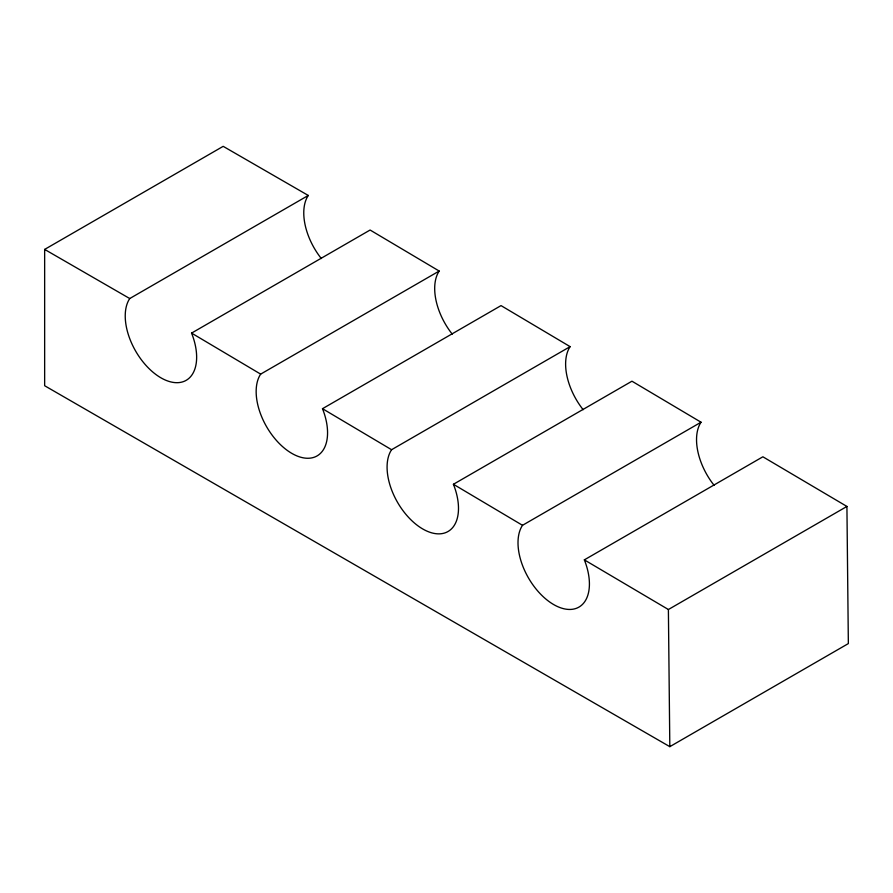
<?xml version="1.0" encoding="UTF-8"?>
<svg xmlns="http://www.w3.org/2000/svg" width="893" height="893" viewBox="0 0 893 893"><rect width="100%" height="100%" fill="white"/><g stroke="black" fill="none" stroke-linecap="round" stroke-linejoin="round"><path stroke-width="1.34" d="M44.65 249.415L129.731 298.541A50.499 29.156 60 0 0 161.51 378.152A50.499 29.156 60 0 0 191.571 333.1L260.656 374.122A50.499 29.156 60 0 0 292.435 453.733A50.499 29.156 60 0 0 322.496 408.693L391.58 449.715A50.499 29.156 60 0 0 423.36 529.326A50.499 29.156 60 0 0 453.421 484.274L522.505 525.307A50.499 29.156 60 0 0 554.285 604.918A50.499 29.156 60 0 0 584.346 559.866L762.879 456.792L846.921 506.443L848.35 643.585L669.817 746.66L44.65 385.731L44.65 249.415L223.183 146.34L308.275 195.455A50.499 29.156 60 0 0 321.313 258.535M129.731 298.541L308.275 195.455M191.571 333.1L370.104 230.026L439.189 271.048A50.499 29.156 60 0 0 452.238 334.116M260.656 374.122L439.189 271.048M322.496 408.693L501.029 305.607L570.114 346.64A50.499 29.156 60 0 0 583.162 409.708M391.58 449.715L570.114 346.64M453.421 484.274L631.954 381.199L701.038 422.222A50.499 29.156 60 0 0 714.087 485.301M522.505 525.307L701.038 422.222M584.346 559.866L668.388 609.517L846.921 506.443M668.388 609.517L669.817 746.66"/></g></svg>
